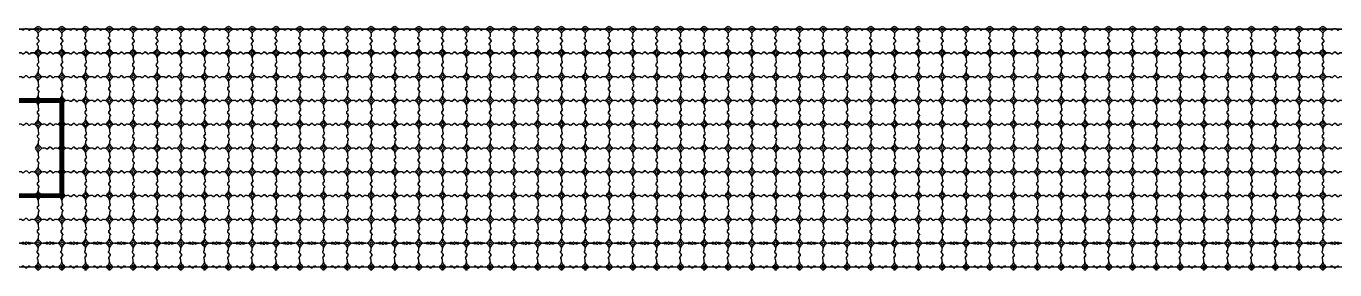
# Model space of a CAD drawing. Extents: x -2575501 to 16617496, y -2334620 to 1078419.
# Drawn here: x 15418150 to 15445650, y 353630 to 358753 of the extents above; entities that cross this region are included whole.
import ezdxf

# ---------------------------------------------------------------- set-up
doc = ezdxf.new("R2010")
doc.units = 0
doc.header["$LTSCALE"] = 10
doc.header["$MEASUREMENT"] = 0
doc.layers.add('W-FLOAT_BOWL浮筒', color=253, linetype='Continuous')

# ---------------------------------------------------------------- blocks, each defined once
blk = doc.blocks.new('蓝浮筒')
at = {"layer": 'W-FLOAT_BOWL浮筒', "color": 5}
for p, q in [((-549, 527), (-527, 549)), ((-549, 473), (-521, 445)), ((-484, 301), (-513, 268)), ((-500, 395), (-500, 351)), ((-484, 329), (-497, 345)), ((-481, 307), (-481, 323)), ((-445, 479), (-479, 445)), ((-473, 549), (-445, 521)), ((-351, 500), (-395, 500)), ((-329, 484), (-345, 497)), ((-307, 481), (-323, 481)), ((-301, 484), (-268, 513)), ((-239, 516), (-261, 516)), ((-199, 484), (-232, 513)), ((-193, 481), (-177, 481)), ((-171, 484), (-155, 497)), ((-105, 500), (-149, 500)), ((-27, 549), (-55, 521)), ((-55, 479), (-21, 445)), ((13, 297), (-16, 264)), ((0, 395), (0, 351)), ((13, 333), (3, 345)), ((16, 304), (16, 326)), ((49, 473), (21, 445)), ((27, 549), (49, 527)), ((-549, 27), (-521, 55)), ((-516, 261), (-516, 239)), ((-484, 199), (-513, 232)), ((-500, 149), (-500, 105)), ((-484, 171), (-497, 155)), ((-481, 193), (-481, 177)), ((-479, 55), (-445, 21)), ((-351, 0), (-395, 0)), ((-297, -13), (-264, 16)), ((-242, 19), (-258, 19)), ((-203, -13), (-236, 16)), ((-105, 0), (-149, 0)), ((-21, 55), (-55, 21)), ((-19, 258), (-19, 242)), ((13, 203), (-16, 236)), ((0, 149), (0, 105)), ((13, 167), (3, 155)), ((16, 196), (16, 174)), ((49, 27), (21, 55)), ((-527, -49), (-549, -27)), ((-473, -49), (-445, -21)), ((-333, -13), (-345, -3)), ((-304, -16), (-326, -16)), ((-196, -16), (-174, -16)), ((-167, -13), (-155, -3)), ((-27, -49), (-55, -21)), ((49, -27), (27, -49))]:
    blk.add_line(p, q, dxfattribs=at)
for centre, radius, start, end in [((-500, 522), 38, 45, 135), ((0, 522), 38, 45, 135), ((-522, 500), 38, 135, 225), ((-524, 500), 7, 90, 270), ((-500, 500), 25, 106.2602, 163.7398), ((-500, 500), 25, 196.2602, 253.7398), ((-570, 395), 70, 0, 45), ((-500, 524), 7, 0, 180), ((-500, 476), 7, 180, 0), ((-430, 395), 70, 135, 180), ((-490, 351), 10, 180, 222.2737), ((-500, 500), 25, 16.2602, 73.7398), ((-500, 500), 25, 286.2602, 343.7398), ((-491, 323), 10, 0, 42.2737), ((-491, 307), 10, 317.7263, 0), ((-476, 500), 7, 270, 90), ((-395, 570), 70, 225, 270), ((-395, 430), 70, 90, 135), ((-351, 490), 10, 47.7263, 90), ((-323, 491), 10, 227.7263, 270), ((-307, 491), 10, 270, 312.2737), ((-261, 506), 10, 90, 132.2737), ((-239, 506), 10, 47.7263, 90), ((-193, 491), 10, 227.7263, 270), ((-177, 491), 10, 270, 312.2737), ((-149, 490), 10, 90, 132.2737), ((-105, 570), 70, 270, 315), ((-105, 430), 70, 45, 90), ((-24, 500), 7, 90, 270), ((0, 500), 25, 106.2602, 163.7398), ((0, 500), 25, 196.2602, 253.7398), ((-70, 395), 70, 0, 45), ((0, 524), 7, 0, 180), ((0, 476), 7, 180, 0), ((70, 395), 70, 135, 180), ((10, 351), 10, 180, 222.2737), ((0, 500), 25, 16.2602, 73.7398), ((0, 500), 25, 286.2602, 343.7398), ((6, 326), 10, 0, 42.2737), ((6, 304), 10, 317.7263, 0), ((24, 500), 7, 270, 90), ((22, 500), 38, 315, 45), ((-522, 0), 38, 135, 225), ((-524, 0), 7, 90, 270), ((-500, 0), 25, 106.2602, 163.7398), ((-570, 105), 70, 315, 0), ((-506, 261), 10, 137.7263, 180), ((-506, 239), 10, 180, 222.2737), ((-500, 24), 7, 0, 180), ((-490, 149), 10, 137.7263, 180), ((-430, 105), 70, 180, 225), ((-500, 0), 25, 16.2602, 73.7398), ((-491, 193), 10, 0, 42.2737), ((-491, 177), 10, 317.7263, 0), ((-476, 0), 7, 270, 90), ((-395, 70), 70, 225, 270), ((-395, -70), 70, 90, 135), ((-351, -10), 10, 47.7263, 90), ((-258, 9), 10, 90, 132.2737), ((-242, 9), 10, 47.7263, 90), ((-149, -10), 10, 90, 132.2737), ((-105, 70), 70, 270, 315), ((-105, -70), 70, 45, 90), ((-24, 0), 7, 90, 270), ((0, 0), 25, 106.2602, 163.7398), ((-70, 105), 70, 315, 0), ((-9, 258), 10, 137.7263, 180), ((-9, 242), 10, 180, 222.2737), ((0, 24), 7, 0, 180), ((10, 149), 10, 137.7263, 180), ((70, 105), 70, 180, 225), ((0, 0), 25, 16.2602, 73.7398), ((6, 196), 10, 0, 42.2737), ((6, 174), 10, 317.7263, 0), ((24, 0), 7, 270, 90), ((22, 0), 38, 315, 45), ((-500, -22), 38, 225, 315), ((-500, 0), 25, 196.2602, 253.7398), ((-500, -24), 7, 180, 0), ((-500, 0), 25, 286.2602, 343.7398), ((-326, -6), 10, 227.7263, 270), ((-304, -6), 10, 270, 312.2737), ((-196, -6), 10, 227.7263, 270), ((-174, -6), 10, 270, 312.2737), ((0, -22), 38, 225, 315), ((0, 0), 25, 196.2602, 253.7398), ((0, -24), 7, 180, 0), ((0, 0), 25, 286.2602, 343.7398)]:
    blk.add_arc(centre, radius, start, end, dxfattribs=at)
blk = doc.blocks.new('橙浮筒')
at = {"layer": 'W-FLOAT_BOWL浮筒', "color": 30}
for p, q in [((-549, 527), (-527, 549)), ((-549, 473), (-521, 445)), ((-484, 301), (-513, 268)), ((-500, 395), (-500, 351)), ((-484, 329), (-497, 345)), ((-481, 307), (-481, 323)), ((-445, 479), (-479, 445)), ((-473, 549), (-445, 521)), ((-351, 500), (-395, 500)), ((-329, 484), (-345, 497)), ((-307, 481), (-323, 481)), ((-301, 484), (-268, 513)), ((-239, 516), (-261, 516)), ((-199, 484), (-232, 513)), ((-193, 481), (-177, 481)), ((-171, 484), (-155, 497)), ((-105, 500), (-149, 500)), ((-27, 549), (-55, 521)), ((-55, 479), (-21, 445)), ((13, 297), (-16, 264)), ((0, 395), (0, 351)), ((13, 333), (3, 345)), ((16, 304), (16, 326)), ((49, 473), (21, 445)), ((27, 549), (49, 527)), ((-549, 27), (-521, 55)), ((-516, 261), (-516, 239)), ((-484, 199), (-513, 232)), ((-500, 149), (-500, 105)), ((-484, 171), (-497, 155)), ((-481, 193), (-481, 177)), ((-479, 55), (-445, 21)), ((-351, 0), (-395, 0)), ((-297, -13), (-264, 16)), ((-242, 19), (-258, 19)), ((-203, -13), (-236, 16)), ((-105, 0), (-149, 0)), ((-21, 55), (-55, 21)), ((-19, 258), (-19, 242)), ((13, 203), (-16, 236)), ((0, 149), (0, 105)), ((13, 167), (3, 155)), ((16, 196), (16, 174)), ((49, 27), (21, 55)), ((-527, -49), (-549, -27)), ((-473, -49), (-445, -21)), ((-333, -13), (-345, -3)), ((-304, -16), (-326, -16)), ((-196, -16), (-174, -16)), ((-167, -13), (-155, -3)), ((-27, -49), (-55, -21)), ((49, -27), (27, -49))]:
    blk.add_line(p, q, dxfattribs=at)
for centre, radius, start, end in [((-500, 522), 38, 45, 135), ((0, 522), 38, 45, 135), ((-522, 500), 38, 135, 225), ((-524, 500), 7, 90, 270), ((-500, 500), 25, 106.2602, 163.7398), ((-500, 500), 25, 196.2602, 253.7398), ((-570, 395), 70, 0, 45), ((-500, 524), 7, 0, 180), ((-500, 476), 7, 180, 0), ((-430, 395), 70, 135, 180), ((-490, 351), 10, 180, 222.2737), ((-500, 500), 25, 16.2602, 73.7398), ((-500, 500), 25, 286.2602, 343.7398), ((-491, 323), 10, 0, 42.2737), ((-491, 307), 10, 317.7263, 0), ((-476, 500), 7, 270, 90), ((-395, 570), 70, 225, 270), ((-395, 430), 70, 90, 135), ((-351, 490), 10, 47.7263, 90), ((-323, 491), 10, 227.7263, 270), ((-307, 491), 10, 270, 312.2737), ((-261, 506), 10, 90, 132.2737), ((-239, 506), 10, 47.7263, 90), ((-193, 491), 10, 227.7263, 270), ((-177, 491), 10, 270, 312.2737), ((-149, 490), 10, 90, 132.2737), ((-105, 570), 70, 270, 315), ((-105, 430), 70, 45, 90), ((-24, 500), 7, 90, 270), ((0, 500), 25, 106.2602, 163.7398), ((0, 500), 25, 196.2602, 253.7398), ((-70, 395), 70, 0, 45), ((0, 524), 7, 0, 180), ((0, 476), 7, 180, 0), ((70, 395), 70, 135, 180), ((10, 351), 10, 180, 222.2737), ((0, 500), 25, 16.2602, 73.7398), ((0, 500), 25, 286.2602, 343.7398), ((6, 326), 10, 0, 42.2737), ((6, 304), 10, 317.7263, 0), ((24, 500), 7, 270, 90), ((22, 500), 38, 315, 45), ((-522, 0), 38, 135, 225), ((-524, 0), 7, 90, 270), ((-500, 0), 25, 106.2602, 163.7398), ((-570, 105), 70, 315, 0), ((-506, 261), 10, 137.7263, 180), ((-506, 239), 10, 180, 222.2737), ((-500, 24), 7, 0, 180), ((-490, 149), 10, 137.7263, 180), ((-430, 105), 70, 180, 225), ((-500, 0), 25, 16.2602, 73.7398), ((-491, 193), 10, 0, 42.2737), ((-491, 177), 10, 317.7263, 0), ((-476, 0), 7, 270, 90), ((-395, 70), 70, 225, 270), ((-395, -70), 70, 90, 135), ((-351, -10), 10, 47.7263, 90), ((-258, 9), 10, 90, 132.2737), ((-242, 9), 10, 47.7263, 90), ((-149, -10), 10, 90, 132.2737), ((-105, 70), 70, 270, 315), ((-105, -70), 70, 45, 90), ((-24, 0), 7, 90, 270), ((0, 0), 25, 106.2602, 163.7398), ((-70, 105), 70, 315, 0), ((-9, 258), 10, 137.7263, 180), ((-9, 242), 10, 180, 222.2737), ((0, 24), 7, 0, 180), ((10, 149), 10, 137.7263, 180), ((70, 105), 70, 180, 225), ((0, 0), 25, 16.2602, 73.7398), ((6, 196), 10, 0, 42.2737), ((6, 174), 10, 317.7263, 0), ((24, 0), 7, 270, 90), ((22, 0), 38, 315, 45), ((-500, -22), 38, 225, 315), ((-500, 0), 25, 196.2602, 253.7398), ((-500, -24), 7, 180, 0), ((-500, 0), 25, 286.2602, 343.7398), ((-326, -6), 10, 227.7263, 270), ((-304, -6), 10, 270, 312.2737), ((-196, -6), 10, 227.7263, 270), ((-174, -6), 10, 270, 312.2737), ((0, -22), 38, 225, 315), ((0, 0), 25, 196.2602, 253.7398), ((0, -24), 7, 180, 0), ((0, 0), 25, 286.2602, 343.7398)]:
    blk.add_arc(centre, radius, start, end, dxfattribs=at)

msp = doc.modelspace()

# ---------------------------------------------------------------- linework, layer by layer
msp.add_lwpolyline([(15397899.5, 353689.6), (15497899.5, 353689.6), (15497899.5, 358689.6), (15397899.5, 358689.6)], close=True)
at = {"color": 6, "const_width": 100}
msp.add_lwpolyline([(15414899.5, 355189.6), (15414899.5, 357189.6), (15418899.5, 357189.6), (15418899.5, 355189.6), (15414899.5, 355189.6)], dxfattribs=at)

# ---------------------------------------------------------------- block references
at = {"xscale": -1}
for p in [(15417899.5, 358189.6), (15418399.5, 358189.6), (15418899.5, 358189.6), (15419399.5, 358189.6), (15419899.5, 358189.6), (15420399.5, 358189.6), (15420899.5, 358189.6), (15421399.5, 358189.6), (15421899.5, 358189.6), (15422399.5, 358189.6), (15422899.5, 358189.6), (15423399.5, 358189.6), (15423899.5, 358189.6), (15424399.5, 358189.6), (15424899.5, 358189.6), (15425399.5, 358189.6), (15425899.5, 358189.6), (15426399.5, 358189.6), (15426899.5, 358189.6), (15427399.5, 358189.6), (15427899.5, 358189.6), (15428399.5, 358189.6), (15428899.5, 358189.6), (15429399.5, 358189.6), (15429899.5, 358189.6), (15430399.5, 358189.6), (15430899.5, 358189.6), (15431399.5, 358189.6), (15431899.5, 358189.6), (15432399.5, 358189.6), (15432899.5, 358189.6), (15433399.5, 358189.6), (15433899.5, 358189.6), (15434399.5, 358189.6), (15434899.5, 358189.6), (15435399.5, 358189.6), (15435899.5, 358189.6), (15436399.5, 358189.6), (15436899.5, 358189.6), (15437399.5, 358189.6), (15437899.5, 358189.6), (15438399.5, 358189.6), (15438899.5, 358189.6), (15439399.5, 358189.6), (15439899.5, 358189.6), (15440399.5, 358189.6), (15440899.5, 358189.6), (15441399.5, 358189.6), (15441899.5, 358189.6), (15442399.5, 358189.6), (15442899.5, 358189.6), (15443399.5, 358189.6), (15443899.5, 358189.6), (15444399.5, 358189.6), (15444899.5, 358189.6), (15445399.5, 358189.6)]:
    msp.add_blockref('橙浮筒', p, dxfattribs=at)
for p in [(15418399.5, 357689.6), (15418899.5, 357689.6), (15419399.5, 357689.6), (15419899.5, 357689.6), (15420399.5, 357689.6), (15420899.5, 357689.6), (15421399.5, 357689.6), (15421899.5, 357689.6), (15422399.5, 357689.6), (15422899.5, 357689.6), (15423399.5, 357689.6), (15423899.5, 357689.6), (15424399.5, 357689.6), (15424899.5, 357689.6), (15425399.5, 357689.6), (15425899.5, 357689.6), (15426399.5, 357689.6), (15426899.5, 357689.6), (15427399.5, 357689.6), (15427899.5, 357689.6), (15428399.5, 357689.6), (15428899.5, 357689.6), (15429399.5, 357689.6), (15429899.5, 357689.6), (15430399.5, 357689.6), (15430899.5, 357689.6), (15431399.5, 357689.6), (15431899.5, 357689.6), (15432399.5, 357689.6), (15432899.5, 357689.6), (15433399.5, 357689.6), (15433899.5, 357689.6), (15434399.5, 357689.6), (15434899.5, 357689.6), (15435399.5, 357689.6), (15435899.5, 357689.6), (15436399.5, 357689.6), (15436899.5, 357689.6), (15437399.5, 357689.6), (15437899.5, 357689.6), (15438399.5, 357689.6), (15438899.5, 357689.6), (15439399.5, 357689.6), (15439899.5, 357689.6), (15440399.5, 357689.6), (15440899.5, 357689.6), (15441399.5, 357689.6), (15441899.5, 357689.6), (15442399.5, 357689.6), (15442899.5, 357689.6), (15443399.5, 357689.6), (15443899.5, 357689.6), (15444399.5, 357689.6), (15444899.5, 357689.6), (15445399.5, 357689.6), (15445899.5, 357689.6), (15418399.5, 357189.6), (15418899.5, 357189.6), (15419399.5, 357189.6), (15419899.5, 357189.6), (15420399.5, 357189.6), (15420899.5, 357189.6), (15421399.5, 357189.6), (15421899.5, 357189.6), (15422399.5, 357189.6), (15422899.5, 357189.6), (15423399.5, 357189.6), (15423899.5, 357189.6), (15424399.5, 357189.6), (15424899.5, 357189.6), (15425399.5, 357189.6), (15425899.5, 357189.6), (15426399.5, 357189.6), (15426899.5, 357189.6), (15427399.5, 357189.6), (15427899.5, 357189.6), (15428399.5, 357189.6), (15428899.5, 357189.6), (15429399.5, 357189.6), (15429899.5, 357189.6), (15430399.5, 357189.6), (15430899.5, 357189.6), (15431399.5, 357189.6), (15431899.5, 357189.6), (15432399.5, 357189.6), (15432899.5, 357189.6), (15433399.5, 357189.6), (15433899.5, 357189.6), (15434399.5, 357189.6), (15434899.5, 357189.6), (15435399.5, 357189.6), (15435899.5, 357189.6), (15436399.5, 357189.6), (15436899.5, 357189.6), (15437399.5, 357189.6), (15437899.5, 357189.6), (15438399.5, 357189.6), (15438899.5, 357189.6), (15439399.5, 357189.6), (15439899.5, 357189.6), (15440399.5, 357189.6), (15440899.5, 357189.6), (15441399.5, 357189.6), (15441899.5, 357189.6), (15442399.5, 357189.6), (15442899.5, 357189.6), (15443399.5, 357189.6), (15443899.5, 357189.6), (15444399.5, 357189.6), (15444899.5, 357189.6), (15445399.5, 357189.6), (15445899.5, 357189.6), (15418399.5, 356689.6), (15418899.5, 356689.6), (15419399.5, 356689.6), (15419899.5, 356689.6), (15420399.5, 356689.6), (15420899.5, 356689.6), (15421399.5, 356689.6), (15421899.5, 356689.6), (15422399.5, 356689.6), (15422899.5, 356689.6), (15423399.5, 356689.6), (15423899.5, 356689.6), (15424399.5, 356689.6), (15424899.5, 356689.6), (15425399.5, 356689.6), (15425899.5, 356689.6), (15426399.5, 356689.6), (15426899.5, 356689.6), (15427399.5, 356689.6), (15427899.5, 356689.6), (15428399.5, 356689.6), (15428899.5, 356689.6), (15429399.5, 356689.6), (15429899.5, 356689.6), (15430399.5, 356689.6), (15430899.5, 356689.6), (15431399.5, 356689.6), (15431899.5, 356689.6), (15432399.5, 356689.6), (15432899.5, 356689.6), (15433399.5, 356689.6), (15433899.5, 356689.6), (15434399.5, 356689.6), (15434899.5, 356689.6), (15435399.5, 356689.6), (15435899.5, 356689.6), (15436399.5, 356689.6), (15436899.5, 356689.6), (15437399.5, 356689.6), (15437899.5, 356689.6), (15438399.5, 356689.6), (15438899.5, 356689.6), (15439399.5, 356689.6), (15439899.5, 356689.6), (15440399.5, 356689.6), (15440899.5, 356689.6), (15441399.5, 356689.6), (15441899.5, 356689.6), (15442399.5, 356689.6), (15442899.5, 356689.6), (15443399.5, 356689.6), (15443899.5, 356689.6), (15444399.5, 356689.6), (15444899.5, 356689.6), (15445399.5, 356689.6), (15445899.5, 356689.6), (15418899.5, 356189.6), (15419399.5, 356189.6), (15419899.5, 356189.6), (15420399.5, 356189.6), (15420899.5, 356189.6), (15421399.5, 356189.6), (15421899.5, 356189.6), (15422399.5, 356189.6), (15422899.5, 356189.6), (15423399.5, 356189.6), (15423899.5, 356189.6), (15424399.5, 356189.6), (15424899.5, 356189.6), (15425399.5, 356189.6), (15425899.5, 356189.6), (15426399.5, 356189.6), (15426899.5, 356189.6), (15427399.5, 356189.6), (15427899.5, 356189.6), (15428399.5, 356189.6), (15428899.5, 356189.6), (15429399.5, 356189.6), (15429899.5, 356189.6), (15430399.5, 356189.6), (15430899.5, 356189.6), (15431399.5, 356189.6), (15431899.5, 356189.6), (15432399.5, 356189.6), (15432899.5, 356189.6), (15433399.5, 356189.6), (15433899.5, 356189.6), (15434399.5, 356189.6), (15434899.5, 356189.6), (15435399.5, 356189.6), (15435899.5, 356189.6), (15436399.5, 356189.6), (15436899.5, 356189.6), (15437399.5, 356189.6), (15437899.5, 356189.6), (15438399.5, 356189.6), (15438899.5, 356189.6), (15439399.5, 356189.6), (15439899.5, 356189.6), (15440399.5, 356189.6), (15440899.5, 356189.6), (15441399.5, 356189.6), (15441899.5, 356189.6), (15442399.5, 356189.6), (15442899.5, 356189.6), (15443399.5, 356189.6), (15443899.5, 356189.6), (15444399.5, 356189.6), (15444899.5, 356189.6), (15445399.5, 356189.6), (15445899.5, 356189.6), (15418899.5, 355689.6), (15419399.5, 355689.6), (15419899.5, 355689.6), (15420399.5, 355689.6), (15420899.5, 355689.6), (15421399.5, 355689.6), (15421899.5, 355689.6), (15422399.5, 355689.6), (15422899.5, 355689.6), (15423399.5, 355689.6), (15423899.5, 355689.6), (15424399.5, 355689.6), (15424899.5, 355689.6), (15425399.5, 355689.6), (15425899.5, 355689.6), (15426399.5, 355689.6), (15426899.5, 355689.6), (15427399.5, 355689.6), (15427899.5, 355689.6), (15428399.5, 355689.6), (15428899.5, 355689.6), (15429399.5, 355689.6), (15429899.5, 355689.6), (15430399.5, 355689.6), (15430899.5, 355689.6), (15431399.5, 355689.6), (15431899.5, 355689.6), (15432399.5, 355689.6), (15432899.5, 355689.6), (15433399.5, 355689.6), (15433899.5, 355689.6), (15434399.5, 355689.6), (15434899.5, 355689.6), (15435399.5, 355689.6), (15435899.5, 355689.6), (15436399.5, 355689.6), (15436899.5, 355689.6), (15437399.5, 355689.6), (15437899.5, 355689.6), (15438399.5, 355689.6), (15438899.5, 355689.6), (15439399.5, 355689.6), (15439899.5, 355689.6), (15440399.5, 355689.6), (15440899.5, 355689.6), (15441399.5, 355689.6), (15441899.5, 355689.6), (15442399.5, 355689.6), (15442899.5, 355689.6), (15443399.5, 355689.6), (15443899.5, 355689.6), (15444399.5, 355689.6), (15444899.5, 355689.6), (15445399.5, 355689.6), (15445899.5, 355689.6), (15418399.5, 355189.6), (15418899.5, 355189.6), (15419399.5, 355189.6), (15419899.5, 355189.6), (15420399.5, 355189.6), (15420899.5, 355189.6), (15421399.5, 355189.6), (15421899.5, 355189.6), (15422399.5, 355189.6), (15422899.5, 355189.6), (15423399.5, 355189.6), (15423899.5, 355189.6), (15424399.5, 355189.6), (15424899.5, 355189.6), (15425399.5, 355189.6), (15425899.5, 355189.6), (15426399.5, 355189.6), (15426899.5, 355189.6), (15427399.5, 355189.6), (15427899.5, 355189.6), (15428399.5, 355189.6), (15428899.5, 355189.6), (15429399.5, 355189.6), (15429899.5, 355189.6), (15430399.5, 355189.6), (15430899.5, 355189.6), (15431399.5, 355189.6), (15431899.5, 355189.6), (15432399.5, 355189.6), (15432899.5, 355189.6), (15433399.5, 355189.6), (15433899.5, 355189.6), (15434399.5, 355189.6), (15434899.5, 355189.6), (15435399.5, 355189.6), (15435899.5, 355189.6), (15436399.5, 355189.6), (15436899.5, 355189.6), (15437399.5, 355189.6), (15437899.5, 355189.6), (15438399.5, 355189.6), (15438899.5, 355189.6), (15439399.5, 355189.6), (15439899.5, 355189.6), (15440399.5, 355189.6), (15440899.5, 355189.6), (15441399.5, 355189.6), (15441899.5, 355189.6), (15442399.5, 355189.6), (15442899.5, 355189.6), (15443399.5, 355189.6), (15443899.5, 355189.6), (15444399.5, 355189.6), (15444899.5, 355189.6), (15445399.5, 355189.6), (15445899.5, 355189.6), (15418399.5, 354689.6), (15418899.5, 354689.6), (15419399.5, 354689.6), (15419899.5, 354689.6), (15420399.5, 354689.6), (15420899.5, 354689.6), (15421399.5, 354689.6), (15421899.5, 354689.6), (15422399.5, 354689.6), (15422899.5, 354689.6), (15423399.5, 354689.6), (15423899.5, 354689.6), (15424399.5, 354689.6), (15424899.5, 354689.6), (15425399.5, 354689.6), (15425899.5, 354689.6), (15426399.5, 354689.6), (15426899.5, 354689.6), (15427399.5, 354689.6), (15427899.5, 354689.6), (15428399.5, 354689.6), (15428899.5, 354689.6), (15429399.5, 354689.6), (15429899.5, 354689.6), (15430399.5, 354689.6), (15430899.5, 354689.6), (15431399.5, 354689.6), (15431899.5, 354689.6), (15432399.5, 354689.6), (15432899.5, 354689.6), (15433399.5, 354689.6), (15433899.5, 354689.6), (15434399.5, 354689.6), (15434899.5, 354689.6), (15435399.5, 354689.6), (15435899.5, 354689.6), (15436399.5, 354689.6), (15436899.5, 354689.6), (15437399.5, 354689.6), (15437899.5, 354689.6), (15438399.5, 354689.6), (15438899.5, 354689.6), (15439399.5, 354689.6), (15439899.5, 354689.6), (15440399.5, 354689.6), (15440899.5, 354689.6), (15441399.5, 354689.6), (15441899.5, 354689.6), (15442399.5, 354689.6), (15442899.5, 354689.6), (15443399.5, 354689.6), (15443899.5, 354689.6), (15444399.5, 354689.6), (15444899.5, 354689.6), (15445399.5, 354689.6), (15445899.5, 354689.6), (15418399.5, 354189.6), (15418899.5, 354189.6), (15419399.5, 354189.6), (15419899.5, 354189.6), (15420399.5, 354189.6), (15420899.5, 354189.6), (15421399.5, 354189.6), (15421899.5, 354189.6), (15422399.5, 354189.6), (15422899.5, 354189.6), (15423399.5, 354189.6), (15423899.5, 354189.6), (15424399.5, 354189.6), (15424899.5, 354189.6), (15425399.5, 354189.6), (15425899.5, 354189.6), (15426399.5, 354189.6), (15426899.5, 354189.6), (15427399.5, 354189.6), (15427899.5, 354189.6), (15428399.5, 354189.6), (15428899.5, 354189.6), (15429399.5, 354189.6), (15429899.5, 354189.6), (15430399.5, 354189.6), (15430899.5, 354189.6), (15431399.5, 354189.6), (15431899.5, 354189.6), (15432399.5, 354189.6), (15432899.5, 354189.6), (15433399.5, 354189.6), (15433899.5, 354189.6), (15434399.5, 354189.6), (15434899.5, 354189.6), (15435399.5, 354189.6), (15435899.5, 354189.6), (15436399.5, 354189.6), (15436899.5, 354189.6), (15437399.5, 354189.6), (15437899.5, 354189.6), (15438399.5, 354189.6), (15438899.5, 354189.6), (15439399.5, 354189.6), (15439899.5, 354189.6), (15440399.5, 354189.6), (15440899.5, 354189.6), (15441399.5, 354189.6), (15441899.5, 354189.6), (15442399.5, 354189.6), (15442899.5, 354189.6), (15443399.5, 354189.6), (15443899.5, 354189.6), (15444399.5, 354189.6), (15444899.5, 354189.6), (15445399.5, 354189.6), (15445899.5, 354189.6)]:
    msp.add_blockref('蓝浮筒', p)
at = {"rotation": 180}
for p in [(15417899.5, 354189.6), (15418399.5, 354189.6), (15418899.5, 354189.6), (15419399.5, 354189.6), (15419899.5, 354189.6), (15420399.5, 354189.6), (15420899.5, 354189.6), (15421399.5, 354189.6), (15421899.5, 354189.6), (15422399.5, 354189.6), (15422899.5, 354189.6), (15423399.5, 354189.6), (15423899.5, 354189.6), (15424399.5, 354189.6), (15424899.5, 354189.6), (15425399.5, 354189.6), (15425899.5, 354189.6), (15426399.5, 354189.6), (15426899.5, 354189.6), (15427399.5, 354189.6), (15427899.5, 354189.6), (15428399.5, 354189.6), (15428899.5, 354189.6), (15429399.5, 354189.6), (15429899.5, 354189.6), (15430399.5, 354189.6), (15430899.5, 354189.6), (15431399.5, 354189.6), (15431899.5, 354189.6), (15432399.5, 354189.6), (15432899.5, 354189.6), (15433399.5, 354189.6), (15433899.5, 354189.6), (15434399.5, 354189.6), (15434899.5, 354189.6), (15435399.5, 354189.6), (15435899.5, 354189.6), (15436399.5, 354189.6), (15436899.5, 354189.6), (15437399.5, 354189.6), (15437899.5, 354189.6), (15438399.5, 354189.6), (15438899.5, 354189.6), (15439399.5, 354189.6), (15439899.5, 354189.6), (15440399.5, 354189.6), (15440899.5, 354189.6), (15441399.5, 354189.6), (15441899.5, 354189.6), (15442399.5, 354189.6), (15442899.5, 354189.6), (15443399.5, 354189.6), (15443899.5, 354189.6), (15444399.5, 354189.6), (15444899.5, 354189.6), (15445399.5, 354189.6)]:
    msp.add_blockref('橙浮筒', p, dxfattribs=at)

doc.saveas('drawing.dxf')
